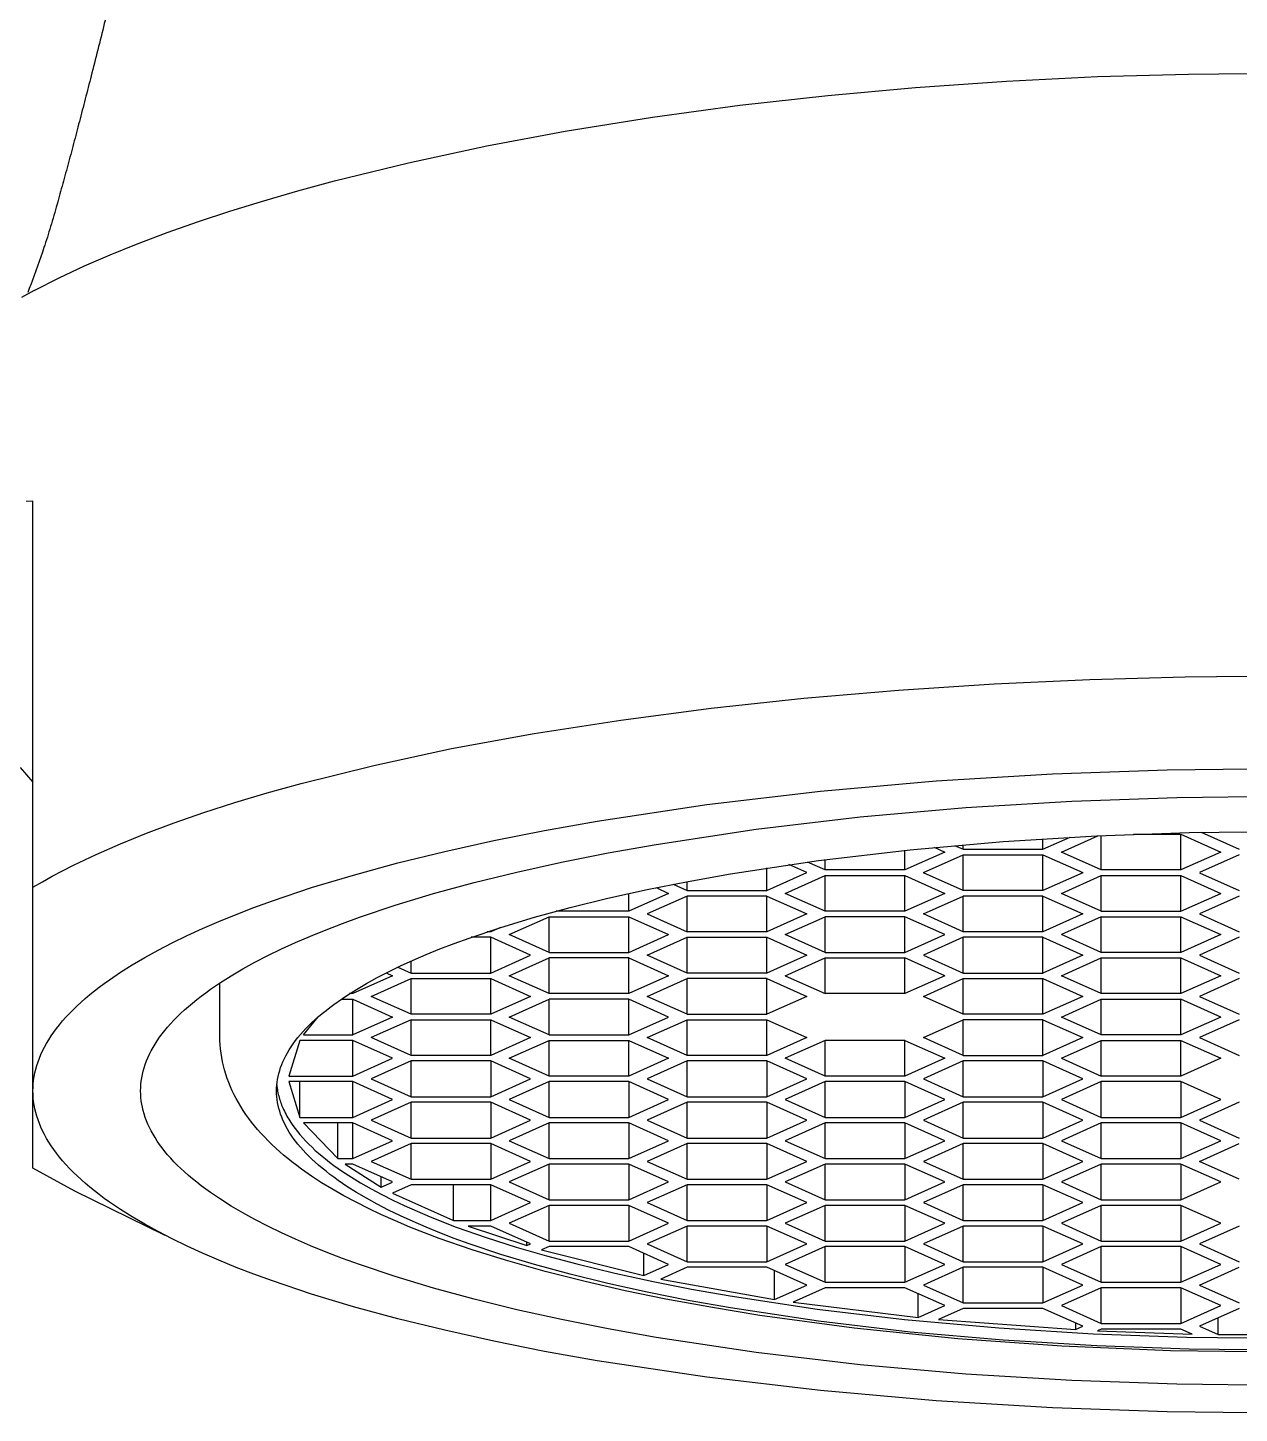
# Model space of a CAD drawing. Extents: x 10582 to 11176, y 338 to 758.
# Drawn here: x 10963.68 to 10974.38, y 574.82 to 587.05 of the extents above; entities that cross this region are included whole.
import ezdxf

# ---------------------------------------------------------------- set-up
doc = ezdxf.new("R2010")
doc.units = 0
doc.header["$LTSCALE"] = 7
doc.header["$MEASUREMENT"] = 0
doc.layers.get('0').update_dxf_attribs({"color": 2, "linetype": 'CONTINUOUS'})
doc.layers.add('Make2D 표시선', color=7, linetype='CONTINUOUS')

msp = doc.modelspace()

# ---------------------------------------------------------------- linework, layer by layer
at = {"color": 2}
for p, q in [((10973.44, 579.929), (10973.86, 579.929)), ((10973.86, 579.929), (10974.212, 579.772)), ((10973.86, 579.614), (10973.86, 579.929)), ((10974.039, 579.947), (10974.375, 579.796)), ((10971.681, 579.814), (10971.775, 579.772)), ((10971.862, 579.83), (10971.938, 579.796)), ((10971.938, 579.796), (10971.938, 579.837)), ((10972.642, 579.796), (10972.881, 579.903)), ((10972.642, 579.796), (10972.642, 579.889)), ((10972.805, 579.772), (10973.127, 579.916)), ((10973.157, 579.614), (10973.157, 579.917)), ((10970.72, 579.614), (10970.563, 579.684)), ((10970.72, 579.614), (10970.72, 579.705)), ((10971.423, 579.614), (10971.423, 579.788)), ((10971.775, 579.772), (10971.423, 579.614)), ((10971.587, 579.59), (10971.938, 579.747)), ((10971.938, 579.796), (10972.642, 579.796)), ((10971.938, 579.747), (10972.642, 579.747)), ((10971.938, 579.432), (10971.938, 579.747)), ((10972.642, 579.747), (10972.994, 579.59)), ((10972.642, 579.432), (10972.642, 579.747)), ((10973.157, 579.614), (10972.805, 579.772)), ((10974.212, 579.772), (10973.86, 579.614)), ((10974.375, 579.747), (10974.023, 579.59)), ((10970.205, 579.432), (10970.205, 579.632)), ((10970.205, 579.432), (10970.557, 579.59)), ((10970.368, 579.407), (10970.72, 579.565)), ((10970.557, 579.59), (10970.398, 579.661)), ((10971.423, 579.614), (10970.72, 579.614)), ((10970.72, 579.565), (10971.423, 579.565)), ((10970.72, 579.25), (10970.72, 579.565)), ((10971.423, 579.565), (10971.775, 579.407)), ((10971.423, 579.25), (10971.423, 579.565)), ((10971.938, 579.432), (10971.587, 579.589)), ((10972.993, 579.589), (10972.642, 579.432)), ((10972.805, 579.407), (10973.157, 579.565)), ((10973.86, 579.614), (10973.157, 579.614)), ((10973.157, 579.565), (10973.86, 579.565)), ((10973.157, 579.25), (10973.157, 579.565)), ((10973.86, 579.565), (10974.212, 579.407)), ((10973.86, 579.25), (10973.86, 579.565)), ((10974.024, 579.589), (10974.375, 579.432)), ((10969.227, 579.458), (10969.338, 579.407)), ((10969.377, 579.488), (10969.502, 579.432)), ((10969.502, 579.432), (10969.502, 579.512)), ((10969.338, 579.407), (10968.987, 579.25)), ((10968.987, 579.25), (10968.987, 579.406)), ((10969.501, 579.383), (10969.15, 579.225)), ((10969.502, 579.432), (10970.205, 579.432)), ((10969.502, 579.068), (10969.502, 579.383)), ((10970.205, 579.383), (10969.502, 579.383)), ((10970.205, 579.068), (10970.205, 579.383)), ((10970.205, 579.383), (10970.557, 579.225)), ((10970.72, 579.25), (10970.368, 579.407)), ((10971.775, 579.407), (10971.423, 579.25)), ((10971.587, 579.225), (10971.938, 579.383)), ((10972.642, 579.432), (10971.938, 579.432)), ((10972.642, 579.383), (10971.938, 579.383)), ((10971.938, 579.068), (10971.938, 579.383)), ((10972.642, 579.068), (10972.642, 579.383)), ((10972.642, 579.383), (10972.994, 579.225)), ((10973.157, 579.25), (10972.805, 579.407)), ((10973.86, 579.25), (10974.212, 579.407)), ((10974.375, 579.383), (10974.023, 579.225)), ((10967.932, 579.043), (10968.283, 579.201)), ((10968.283, 578.886), (10968.283, 579.201)), ((10968.283, 579.201), (10968.987, 579.201)), ((10968.987, 579.25), (10968.345, 579.25)), ((10968.987, 579.201), (10969.338, 579.043)), ((10968.987, 578.886), (10968.987, 579.201)), ((10969.15, 579.225), (10969.502, 579.068)), ((10970.557, 579.225), (10970.205, 579.068)), ((10970.368, 579.043), (10970.72, 579.201)), ((10971.423, 579.25), (10970.72, 579.25)), ((10971.423, 579.201), (10970.72, 579.201)), ((10970.72, 578.886), (10970.72, 579.201)), ((10971.423, 578.886), (10971.423, 579.201)), ((10971.775, 579.043), (10971.424, 579.201)), ((10971.938, 579.068), (10971.587, 579.225)), ((10972.994, 579.225), (10972.642, 579.068)), ((10973.157, 579.201), (10972.805, 579.043)), ((10973.157, 579.25), (10973.86, 579.25)), ((10973.157, 579.201), (10973.86, 579.201)), ((10973.157, 578.886), (10973.157, 579.201)), ((10973.86, 579.201), (10974.212, 579.043)), ((10973.86, 578.886), (10973.86, 579.201)), ((10974.023, 579.225), (10974.375, 579.068)), ((10967.853, 579.106), (10967.768, 579.068)), ((10967.768, 579.068), (10967.768, 579.078)), ((10967.768, 579.019), (10967.594, 579.019)), ((10967.768, 579.068), (10967.737, 579.068)), ((10968.12, 578.861), (10967.768, 579.019)), ((10967.768, 578.704), (10967.768, 579.019)), ((10968.283, 578.886), (10967.932, 579.043)), ((10968.987, 578.886), (10969.338, 579.043)), ((10969.15, 578.861), (10969.501, 579.019)), ((10970.205, 579.068), (10969.502, 579.068)), ((10969.502, 579.019), (10970.205, 579.019)), ((10969.502, 578.704), (10969.502, 579.019)), ((10970.205, 579.019), (10970.557, 578.861)), ((10970.205, 578.704), (10970.205, 579.019)), ((10970.72, 578.886), (10970.368, 579.043)), ((10971.423, 578.886), (10971.775, 579.043)), ((10971.938, 579.019), (10971.587, 578.861)), ((10972.642, 579.068), (10971.938, 579.068)), ((10972.642, 579.019), (10971.938, 579.019)), ((10971.938, 578.704), (10971.938, 579.019)), ((10972.642, 579.019), (10972.994, 578.861)), ((10972.642, 578.704), (10972.642, 579.019)), ((10973.157, 578.886), (10972.805, 579.043)), ((10974.212, 579.043), (10973.86, 578.886)), ((10974.375, 579.019), (10974.023, 578.861)), ((10967.768, 578.704), (10968.12, 578.861)), ((10967.932, 578.679), (10968.283, 578.837)), ((10968.283, 578.886), (10968.987, 578.886)), ((10968.283, 578.522), (10968.283, 578.837)), ((10968.987, 578.837), (10968.283, 578.837)), ((10968.987, 578.837), (10969.338, 578.679)), ((10968.987, 578.522), (10968.987, 578.837)), ((10969.502, 578.704), (10969.15, 578.861)), ((10970.557, 578.861), (10970.205, 578.704)), ((10970.368, 578.679), (10970.72, 578.837)), ((10970.72, 578.886), (10971.423, 578.886)), ((10970.72, 578.837), (10971.423, 578.837)), ((10970.72, 578.522), (10970.72, 578.837)), ((10971.775, 578.679), (10971.423, 578.837)), ((10971.423, 578.522), (10971.423, 578.837)), ((10971.587, 578.861), (10971.938, 578.704)), ((10972.994, 578.861), (10972.642, 578.704)), ((10972.805, 578.679), (10973.157, 578.837)), ((10973.86, 578.886), (10973.157, 578.886)), ((10973.157, 578.837), (10973.86, 578.837)), ((10973.157, 578.522), (10973.157, 578.837)), ((10973.86, 578.837), (10974.212, 578.679)), ((10973.86, 578.522), (10973.86, 578.837)), ((10974.023, 578.861), (10974.375, 578.704)), ((10966.845, 578.705), (10966.902, 578.679)), ((10966.949, 578.756), (10967.065, 578.704)), ((10967.065, 578.704), (10967.065, 578.809)), ((10967.065, 578.704), (10967.768, 578.704)), ((10970.205, 578.704), (10969.502, 578.704)), ((10971.938, 578.704), (10972.642, 578.704)), ((10966.902, 578.679), (10966.55, 578.522)), ((10966.713, 578.497), (10967.065, 578.655)), ((10967.065, 578.655), (10967.768, 578.655)), ((10967.065, 578.34), (10967.065, 578.655)), ((10967.768, 578.655), (10968.12, 578.497)), ((10967.768, 578.34), (10967.768, 578.655)), ((10968.283, 578.522), (10967.932, 578.679)), ((10969.338, 578.679), (10968.987, 578.522)), ((10969.15, 578.497), (10969.502, 578.655)), ((10970.205, 578.655), (10969.502, 578.655)), ((10969.502, 578.34), (10969.502, 578.655)), ((10970.205, 578.655), (10970.557, 578.497)), ((10970.205, 578.34), (10970.205, 578.655)), ((10970.368, 578.679), (10970.72, 578.522)), ((10971.775, 578.679), (10971.423, 578.522)), ((10971.587, 578.497), (10971.938, 578.655)), ((10971.938, 578.655), (10972.642, 578.655)), ((10971.938, 578.34), (10971.938, 578.655)), ((10972.642, 578.655), (10972.994, 578.497)), ((10972.642, 578.34), (10972.642, 578.655)), ((10973.157, 578.522), (10972.805, 578.679)), ((10974.212, 578.679), (10973.86, 578.522)), ((10974.375, 578.655), (10974.023, 578.497)), ((10966.449, 578.473), (10966.55, 578.473)), ((10966.55, 578.522), (10966.522, 578.522)), ((10966.55, 578.522), (10966.55, 578.539)), ((10966.55, 578.473), (10966.902, 578.315)), ((10966.55, 578.158), (10966.55, 578.472)), ((10967.065, 578.34), (10966.713, 578.497)), ((10968.12, 578.497), (10967.768, 578.34)), ((10967.932, 578.315), (10968.283, 578.473)), ((10968.987, 578.522), (10968.283, 578.522)), ((10968.987, 578.473), (10968.283, 578.473)), ((10968.283, 578.158), (10968.283, 578.472)), ((10969.338, 578.315), (10968.987, 578.473)), ((10968.987, 578.158), (10968.987, 578.473)), ((10969.502, 578.34), (10969.15, 578.497)), ((10970.557, 578.497), (10970.205, 578.34)), ((10971.423, 578.522), (10970.72, 578.522)), ((10971.938, 578.34), (10971.587, 578.497)), ((10972.993, 578.497), (10972.642, 578.34)), ((10972.805, 578.315), (10973.157, 578.473)), ((10973.86, 578.522), (10973.157, 578.522)), ((10973.157, 578.473), (10973.86, 578.473)), ((10973.157, 578.158), (10973.157, 578.473)), ((10974.212, 578.315), (10973.86, 578.473)), ((10973.86, 578.158), (10973.86, 578.472)), ((10974.023, 578.497), (10974.375, 578.34)), ((10967.768, 578.34), (10967.065, 578.34)), ((10969.502, 578.34), (10970.205, 578.34)), ((10972.642, 578.34), (10971.938, 578.34)), ((10966.114, 578.158), (10966.244, 578.317)), ((10966.902, 578.315), (10966.55, 578.158)), ((10967.065, 578.291), (10966.713, 578.133)), ((10967.065, 578.291), (10967.768, 578.291)), ((10967.065, 577.976), (10967.065, 578.29)), ((10967.768, 578.291), (10968.12, 578.133)), ((10967.768, 577.976), (10967.768, 578.29)), ((10968.283, 578.158), (10967.932, 578.315)), ((10968.987, 578.158), (10969.338, 578.315)), ((10969.15, 578.133), (10969.502, 578.291)), ((10969.502, 578.291), (10970.205, 578.291)), ((10969.502, 577.976), (10969.502, 578.291)), ((10970.205, 578.291), (10970.557, 578.133)), ((10970.205, 577.976), (10970.205, 578.29)), ((10971.587, 578.133), (10971.938, 578.291)), ((10972.642, 578.291), (10971.938, 578.291)), ((10971.938, 577.976), (10971.938, 578.29)), ((10972.642, 578.291), (10972.994, 578.133)), ((10972.642, 577.976), (10972.642, 578.29)), ((10973.157, 578.158), (10972.805, 578.315)), ((10974.212, 578.315), (10973.86, 578.158)), ((10974.375, 578.291), (10974.023, 578.133)), ((10966.083, 578.109), (10965.985, 577.793)), ((10966.55, 578.109), (10966.083, 578.109)), ((10966.114, 578.158), (10966.55, 578.158)), ((10966.902, 577.951), (10966.55, 578.109)), ((10966.55, 577.793), (10966.55, 578.109)), ((10967.065, 577.976), (10966.713, 578.133)), ((10968.12, 578.133), (10967.768, 577.976)), ((10967.932, 577.951), (10968.283, 578.109)), ((10968.283, 578.158), (10968.987, 578.158)), ((10968.283, 578.109), (10968.987, 578.109)), ((10968.283, 577.793), (10968.283, 578.108)), ((10968.987, 578.109), (10969.338, 577.951)), ((10968.987, 577.793), (10968.987, 578.108)), ((10969.502, 577.976), (10969.15, 578.133)), ((10970.557, 578.133), (10970.205, 577.976)), ((10970.72, 578.109), (10970.368, 577.951)), ((10971.423, 578.109), (10970.72, 578.109)), ((10970.72, 577.793), (10970.72, 578.109)), ((10971.423, 578.109), (10971.775, 577.951)), ((10971.423, 577.793), (10971.423, 578.109)), ((10971.938, 577.976), (10971.587, 578.133)), ((10972.994, 578.133), (10972.642, 577.976)), ((10972.805, 577.951), (10973.157, 578.109)), ((10973.86, 578.158), (10973.157, 578.158)), ((10973.157, 578.109), (10973.86, 578.109)), ((10973.157, 577.793), (10973.157, 578.109)), ((10973.86, 578.109), (10974.212, 577.951)), ((10973.86, 577.793), (10973.86, 578.109)), ((10974.023, 578.133), (10974.375, 577.976)), ((10967.768, 577.976), (10967.065, 577.976)), ((10970.205, 577.976), (10969.502, 577.976)), ((10971.938, 577.976), (10972.642, 577.976)), ((10966.55, 577.793), (10966.9, 577.951)), ((10967.065, 577.927), (10966.713, 577.769)), ((10967.768, 577.927), (10967.065, 577.927)), ((10967.065, 577.611), (10967.065, 577.927)), ((10968.12, 577.769), (10967.768, 577.927)), ((10967.768, 577.927), (10967.768, 577.611)), ((10968.283, 577.793), (10967.932, 577.951)), ((10969.338, 577.951), (10968.987, 577.793)), ((10969.502, 577.927), (10969.15, 577.769)), ((10970.205, 577.927), (10969.502, 577.927)), ((10969.502, 577.611), (10969.502, 577.927)), ((10970.557, 577.769), (10970.205, 577.927)), ((10970.205, 577.927), (10970.205, 577.611)), ((10970.72, 577.793), (10970.368, 577.951)), ((10971.775, 577.951), (10971.423, 577.793)), ((10971.938, 577.927), (10971.587, 577.769)), ((10972.642, 577.927), (10971.938, 577.927)), ((10971.938, 577.611), (10971.938, 577.927)), ((10972.994, 577.769), (10972.642, 577.927)), ((10972.642, 577.927), (10972.642, 577.611)), ((10972.805, 577.951), (10973.157, 577.793)), ((10974.212, 577.951), (10973.86, 577.793)), ((10965.985, 577.793), (10966.55, 577.793)), ((10966.55, 577.745), (10965.985, 577.745)), ((10965.985, 577.745), (10966.083, 577.429)), ((10966.083, 577.429), (10966.083, 577.745)), ((10966.902, 577.587), (10966.55, 577.745)), ((10966.55, 577.429), (10966.55, 577.745)), ((10966.713, 577.769), (10967.065, 577.611)), ((10967.768, 577.611), (10968.12, 577.769)), ((10968.283, 577.745), (10967.932, 577.587)), ((10968.987, 577.793), (10968.283, 577.793)), ((10968.283, 577.429), (10968.283, 577.745)), ((10968.987, 577.745), (10968.283, 577.745)), ((10969.338, 577.587), (10968.987, 577.745)), ((10968.987, 577.745), (10968.987, 577.429)), ((10969.15, 577.769), (10969.502, 577.611)), ((10970.205, 577.611), (10970.557, 577.769)), ((10970.72, 577.745), (10970.368, 577.587)), ((10971.423, 577.793), (10970.72, 577.793)), ((10971.423, 577.745), (10970.72, 577.745)), ((10970.72, 577.429), (10970.72, 577.744)), ((10971.423, 577.744), (10971.423, 577.429)), ((10971.775, 577.587), (10971.424, 577.745)), ((10971.587, 577.769), (10971.938, 577.611)), ((10972.642, 577.611), (10972.993, 577.769)), ((10973.157, 577.745), (10972.805, 577.587)), ((10973.86, 577.793), (10973.157, 577.793)), ((10973.86, 577.745), (10973.157, 577.745)), ((10973.157, 577.429), (10973.157, 577.745)), ((10974.212, 577.587), (10973.86, 577.745)), ((10973.86, 577.745), (10973.86, 577.429)), ((10967.065, 577.611), (10967.768, 577.611)), ((10969.502, 577.611), (10970.205, 577.611)), ((10971.938, 577.611), (10972.642, 577.611)), ((10966.55, 577.429), (10966.9, 577.586)), ((10967.065, 577.563), (10966.713, 577.405)), ((10967.768, 577.563), (10967.065, 577.563)), ((10967.065, 577.247), (10967.065, 577.563)), ((10968.12, 577.405), (10967.768, 577.563)), ((10967.768, 577.563), (10967.768, 577.247)), ((10967.932, 577.587), (10968.283, 577.429)), ((10968.987, 577.429), (10969.338, 577.587)), ((10969.502, 577.563), (10969.15, 577.405)), ((10970.205, 577.563), (10969.502, 577.563)), ((10969.502, 577.247), (10969.502, 577.563)), ((10970.557, 577.405), (10970.205, 577.563)), ((10970.205, 577.563), (10970.205, 577.247)), ((10970.368, 577.587), (10970.72, 577.429)), ((10971.423, 577.429), (10971.775, 577.587)), ((10971.938, 577.563), (10971.587, 577.405)), ((10972.642, 577.563), (10971.938, 577.563)), ((10971.938, 577.247), (10971.938, 577.563)), ((10972.994, 577.405), (10972.642, 577.563)), ((10972.642, 577.563), (10972.642, 577.247)), ((10972.805, 577.587), (10973.157, 577.429)), ((10973.86, 577.429), (10974.212, 577.587)), ((10974.375, 577.563), (10974.023, 577.405)), ((10966.083, 577.429), (10966.55, 577.429)), ((10966.114, 577.381), (10966.418, 577.065)), ((10966.55, 577.381), (10966.114, 577.381)), ((10966.418, 577.065), (10966.418, 577.381)), ((10966.902, 577.223), (10966.55, 577.381)), ((10966.55, 577.065), (10966.55, 577.381)), ((10966.713, 577.405), (10967.065, 577.247)), ((10967.768, 577.247), (10968.12, 577.405)), ((10968.283, 577.381), (10967.932, 577.223)), ((10968.283, 577.429), (10968.987, 577.429)), ((10968.283, 577.065), (10968.283, 577.381)), ((10968.987, 577.381), (10968.283, 577.381)), ((10969.338, 577.223), (10968.987, 577.381)), ((10968.987, 577.381), (10968.987, 577.065)), ((10969.15, 577.405), (10969.502, 577.247)), ((10970.205, 577.247), (10970.557, 577.405)), ((10970.72, 577.381), (10970.368, 577.223)), ((10970.72, 577.429), (10971.423, 577.429)), ((10971.423, 577.381), (10970.72, 577.381)), ((10970.72, 577.065), (10970.72, 577.381)), ((10971.775, 577.223), (10971.423, 577.381)), ((10971.423, 577.381), (10971.423, 577.065)), ((10971.587, 577.405), (10971.938, 577.247)), ((10972.642, 577.247), (10972.993, 577.405)), ((10973.157, 577.381), (10972.805, 577.223)), ((10973.157, 577.429), (10973.86, 577.429)), ((10973.86, 577.381), (10973.157, 577.381)), ((10973.157, 577.065), (10973.157, 577.381)), ((10974.212, 577.223), (10973.86, 577.381)), ((10973.86, 577.381), (10973.86, 577.065)), ((10974.024, 577.405), (10974.375, 577.247)), ((10967.065, 577.247), (10967.768, 577.247)), ((10969.502, 577.247), (10970.205, 577.247)), ((10971.938, 577.247), (10972.642, 577.247)), ((10966.55, 577.065), (10966.9, 577.222)), ((10967.065, 577.199), (10966.713, 577.041)), ((10967.768, 577.199), (10967.065, 577.199)), ((10967.065, 576.883), (10967.065, 577.199)), ((10968.12, 577.041), (10967.768, 577.199)), ((10967.768, 577.199), (10967.768, 576.883)), ((10967.932, 577.223), (10968.283, 577.065)), ((10968.987, 577.065), (10969.338, 577.223)), ((10969.502, 577.199), (10969.15, 577.041)), ((10970.205, 577.199), (10969.502, 577.199)), ((10969.502, 576.883), (10969.502, 577.199)), ((10970.557, 577.041), (10970.205, 577.199)), ((10970.205, 577.199), (10970.205, 576.883)), ((10970.368, 577.223), (10970.72, 577.065)), ((10971.423, 577.065), (10971.775, 577.223)), ((10971.938, 577.198), (10971.587, 577.041)), ((10972.642, 577.199), (10971.938, 577.199)), ((10971.938, 576.883), (10971.938, 577.198)), ((10972.994, 577.041), (10972.642, 577.199)), ((10972.642, 577.199), (10972.642, 576.883)), ((10972.805, 577.223), (10973.157, 577.065)), ((10973.86, 577.065), (10974.212, 577.223)), ((10974.023, 577.041), (10974.375, 577.198)), ((10966.418, 577.065), (10966.55, 577.065)), ((10966.482, 577.016), (10966.801, 576.814)), ((10966.55, 577.016), (10966.482, 577.016)), ((10966.902, 576.859), (10966.55, 577.016)), ((10966.713, 577.041), (10967.065, 576.883)), ((10967.768, 576.883), (10968.12, 577.041)), ((10968.283, 577.016), (10967.932, 576.859)), ((10968.283, 577.065), (10968.987, 577.065)), ((10968.283, 576.701), (10968.283, 577.016)), ((10968.987, 577.016), (10968.283, 577.016)), ((10969.338, 576.859), (10968.987, 577.016)), ((10968.987, 577.016), (10968.987, 576.701)), ((10969.15, 577.041), (10969.502, 576.883)), ((10970.205, 576.883), (10970.557, 577.041)), ((10970.72, 577.016), (10970.368, 576.859)), ((10970.72, 577.065), (10971.423, 577.065)), ((10971.423, 577.016), (10970.72, 577.016)), ((10970.72, 576.701), (10970.72, 577.016)), ((10971.775, 576.859), (10971.423, 577.016)), ((10971.423, 577.016), (10971.423, 576.701)), ((10971.587, 577.041), (10971.938, 576.883)), ((10972.642, 576.883), (10972.994, 577.041)), ((10973.157, 577.016), (10972.805, 576.859)), ((10973.157, 577.065), (10973.86, 577.065)), ((10973.86, 577.016), (10973.157, 577.016)), ((10973.157, 576.701), (10973.157, 577.016)), ((10974.212, 576.859), (10973.86, 577.016)), ((10973.86, 577.016), (10973.86, 576.701)), ((10974.375, 576.883), (10974.024, 577.041)), ((10966.801, 576.814), (10966.801, 576.904)), ((10967.065, 576.883), (10967.768, 576.883)), ((10969.502, 576.883), (10970.205, 576.883)), ((10971.938, 576.883), (10972.642, 576.883)), ((10966.801, 576.814), (10966.9, 576.858)), ((10967.065, 576.834), (10966.9, 576.761)), ((10966.9, 576.761), (10967.439, 576.519)), ((10967.768, 576.834), (10967.065, 576.834)), ((10967.439, 576.519), (10967.439, 576.834)), ((10968.12, 576.677), (10967.768, 576.834)), ((10967.768, 576.519), (10967.768, 576.834)), ((10967.932, 576.859), (10968.283, 576.701)), ((10968.987, 576.701), (10969.338, 576.859)), ((10969.502, 576.834), (10969.15, 576.677)), ((10970.205, 576.834), (10969.502, 576.834)), ((10969.502, 576.519), (10969.502, 576.834)), ((10970.557, 576.677), (10970.205, 576.834)), ((10970.205, 576.834), (10970.205, 576.519)), ((10970.368, 576.859), (10970.72, 576.701)), ((10971.423, 576.701), (10971.775, 576.859)), ((10971.938, 576.834), (10971.587, 576.677)), ((10972.642, 576.834), (10971.938, 576.834)), ((10971.938, 576.519), (10971.938, 576.834)), ((10972.994, 576.677), (10972.642, 576.834)), ((10972.642, 576.834), (10972.642, 576.519)), ((10972.805, 576.859), (10973.157, 576.701)), ((10973.86, 576.701), (10974.212, 576.859)), ((10967.768, 576.519), (10968.12, 576.677)), ((10968.283, 576.652), (10967.932, 576.495)), ((10968.283, 576.701), (10968.987, 576.701)), ((10968.283, 576.337), (10968.283, 576.652)), ((10968.987, 576.652), (10968.283, 576.652)), ((10969.338, 576.495), (10968.987, 576.652)), ((10968.987, 576.652), (10968.987, 576.337)), ((10969.15, 576.677), (10969.502, 576.519)), ((10970.205, 576.519), (10970.557, 576.677)), ((10970.72, 576.652), (10970.368, 576.495)), ((10970.72, 576.701), (10971.423, 576.701)), ((10971.423, 576.652), (10970.72, 576.652)), ((10970.72, 576.337), (10970.72, 576.652)), ((10971.775, 576.495), (10971.423, 576.652)), ((10971.423, 576.652), (10971.423, 576.337)), ((10971.587, 576.677), (10971.938, 576.519)), ((10972.642, 576.519), (10972.994, 576.677)), ((10973.157, 576.652), (10972.805, 576.495)), ((10973.157, 576.701), (10973.86, 576.701)), ((10973.86, 576.652), (10973.157, 576.652)), ((10973.157, 576.337), (10973.157, 576.652)), ((10974.212, 576.495), (10973.86, 576.652)), ((10973.86, 576.652), (10973.86, 576.337)), ((10967.439, 576.519), (10967.768, 576.519)), ((10969.502, 576.519), (10970.205, 576.519)), ((10971.938, 576.519), (10972.642, 576.519)), ((10967.768, 576.47), (10967.568, 576.47)), ((10967.568, 576.47), (10968.086, 576.297)), ((10968.12, 576.313), (10967.768, 576.47)), ((10967.932, 576.495), (10968.283, 576.337)), ((10968.987, 576.337), (10969.338, 576.495)), ((10969.502, 576.47), (10969.15, 576.313)), ((10970.205, 576.47), (10969.502, 576.47)), ((10969.502, 576.155), (10969.502, 576.47)), ((10970.557, 576.313), (10970.205, 576.47)), ((10970.205, 576.47), (10970.205, 576.155)), ((10970.368, 576.495), (10970.72, 576.337)), ((10971.423, 576.337), (10971.775, 576.495)), ((10971.938, 576.47), (10971.587, 576.313)), ((10972.642, 576.47), (10971.938, 576.47)), ((10971.938, 576.155), (10971.938, 576.47)), ((10972.994, 576.313), (10972.642, 576.47)), ((10972.642, 576.47), (10972.642, 576.155)), ((10972.805, 576.495), (10973.157, 576.337)), ((10973.86, 576.337), (10974.212, 576.495)), ((10974.375, 576.47), (10974.023, 576.313)), ((10968.086, 576.297), (10968.086, 576.328)), ((10968.086, 576.297), (10968.12, 576.313)), ((10968.283, 576.288), (10968.217, 576.259)), ((10968.217, 576.259), (10969.12, 576.033)), ((10968.283, 576.337), (10968.987, 576.337)), ((10968.987, 576.288), (10968.283, 576.288)), ((10969.338, 576.131), (10968.987, 576.288)), ((10969.15, 576.313), (10969.502, 576.155)), ((10970.205, 576.155), (10970.557, 576.313)), ((10970.72, 576.288), (10970.368, 576.131)), ((10970.72, 576.337), (10971.423, 576.337)), ((10971.423, 576.288), (10970.72, 576.288)), ((10970.72, 575.973), (10970.72, 576.288)), ((10971.775, 576.131), (10971.423, 576.288)), ((10971.423, 576.288), (10971.423, 575.973)), ((10971.587, 576.313), (10971.938, 576.155)), ((10972.642, 576.155), (10972.994, 576.313)), ((10973.157, 576.288), (10972.805, 576.131)), ((10973.157, 576.337), (10973.86, 576.337)), ((10973.86, 576.288), (10973.157, 576.288)), ((10973.157, 575.973), (10973.157, 576.288)), ((10974.212, 576.131), (10973.86, 576.288)), ((10973.86, 576.288), (10973.86, 575.973)), ((10974.023, 576.313), (10974.375, 576.155)), ((10969.12, 576.033), (10969.12, 576.228)), ((10969.502, 576.155), (10970.205, 576.155)), ((10971.938, 576.155), (10972.642, 576.155)), ((10969.12, 576.033), (10969.338, 576.131)), ((10969.502, 576.106), (10969.268, 576.002)), ((10970.205, 576.106), (10969.502, 576.106)), ((10970.557, 575.949), (10970.205, 576.106)), ((10970.274, 575.822), (10970.274, 576.075)), ((10970.368, 576.131), (10970.72, 575.973)), ((10971.423, 575.973), (10971.775, 576.131)), ((10971.938, 576.106), (10971.587, 575.949)), ((10972.642, 576.106), (10971.938, 576.106)), ((10971.938, 575.791), (10971.938, 576.106)), ((10972.994, 575.949), (10972.642, 576.106)), ((10972.642, 576.106), (10972.642, 575.791)), ((10972.805, 576.131), (10973.157, 575.973)), ((10973.86, 575.973), (10974.212, 576.131)), ((10974.023, 575.949), (10974.375, 576.106)), ((10969.268, 576.002), (10970.274, 575.822)), ((10970.274, 575.822), (10970.557, 575.949)), ((10970.72, 575.924), (10970.437, 575.798)), ((10970.72, 575.973), (10971.423, 575.973)), ((10971.423, 575.924), (10970.72, 575.924)), ((10971.775, 575.767), (10971.423, 575.924)), ((10971.587, 575.949), (10971.938, 575.791)), ((10972.642, 575.791), (10972.994, 575.949)), ((10973.157, 575.924), (10972.805, 575.767)), ((10973.157, 575.973), (10973.86, 575.973)), ((10973.86, 575.924), (10973.157, 575.924)), ((10973.157, 575.609), (10973.157, 575.924)), ((10974.212, 575.767), (10973.86, 575.924)), ((10973.86, 575.924), (10973.86, 575.609)), ((10974.023, 575.949), (10974.375, 575.791)), ((10970.437, 575.798), (10971.542, 575.662)), ((10971.542, 575.662), (10971.542, 575.871)), ((10971.542, 575.662), (10971.775, 575.767)), ((10971.938, 575.791), (10972.642, 575.791)), ((10972.805, 575.767), (10973.157, 575.609)), ((10973.86, 575.609), (10974.212, 575.767)), ((10971.938, 575.742), (10971.72, 575.644)), ((10971.72, 575.644), (10972.928, 575.555)), ((10972.642, 575.742), (10971.938, 575.742)), ((10972.994, 575.585), (10972.642, 575.742)), ((10974.375, 575.742), (10974.023, 575.585)), ((10974.188, 575.511), (10974.188, 575.658)), ((10972.928, 575.614), (10972.928, 575.555)), ((10972.928, 575.555), (10972.994, 575.585)), ((10973.157, 575.56), (10973.123, 575.545)), ((10973.123, 575.545), (10973.96, 575.515)), ((10973.157, 575.609), (10973.86, 575.609)), ((10973.86, 575.56), (10973.157, 575.56)), ((10973.96, 575.515), (10973.86, 575.56)), ((10974.023, 575.585), (10974.188, 575.511)), ((10974.188, 575.511), (10975.266, 575.511))]:
    msp.add_line(p, q, dxfattribs=at)
at = {"color": 7, "linetype": 'Continuous'}
msp.add_spline([(10965.933, 595.531), (10965.918, 595.434), (10965.87, 595.126), (10965.824, 594.833), (10965.777, 594.543), (10965.682, 593.96), (10965.586, 593.39), (10965.478, 592.747), (10965.371, 592.115), (10965.317, 591.801), (10965.263, 591.493), (10965.153, 590.898), (10965.042, 590.327), (10964.931, 589.773), (10964.813, 589.178), (10964.698, 588.603), (10964.643, 588.339), (10964.588, 588.082), (10964.48, 587.605), (10964.364, 587.116), (10964.248, 586.652), (10964.195, 586.447), (10964.143, 586.247), (10964.092, 586.051), (10964.041, 585.861), (10963.99, 585.674), (10963.94, 585.492), (10963.883, 585.295), (10963.824, 585.109), (10963.707, 584.781), (10963.681, 584.714)], degree=3, dxfattribs=at)
at = {"layer": 'Make2D 표시선'}
for p, q in [((10963.726, 579.461), (10963.726, 582.87)), ((10963.726, 576.98), (10963.726, 579.461)), ((10965.377, 578.146), (10965.377, 578.617)), ((10964.098, 576.779), (10963.726, 576.98)), ((10964.893, 576.387), (10964.098, 576.779))]:
    msp.add_line(p, q, dxfattribs=at)
for points in [[(10963.739, 584.731), (10963.959, 584.843), (10964.183, 584.947), (10964.41, 585.046), (10964.64, 585.139), (10964.912, 585.242), (10965.187, 585.339), (10965.464, 585.43), (10965.743, 585.517), (10966.065, 585.61), (10966.389, 585.698), (10967.042, 585.859), (10967.732, 586.007), (10968.426, 586.137), (10969.196, 586.261), (10969.968, 586.366), (10970.742, 586.453), (10971.518, 586.523), (10972.321, 586.579), (10973.124, 586.619), (10973.928, 586.642), (10974.732, 586.65)], [(10963.739, 584.731), (10963.626, 584.67)], [(10963.726, 582.87), (10963.667, 582.868)], [(10963.726, 579.461), (10963.81, 579.51), (10963.897, 579.559), (10963.989, 579.607), (10964.084, 579.655), (10964.285, 579.751), (10964.5, 579.846), (10964.73, 579.939), (10964.975, 580.031), (10965.234, 580.121), (10965.508, 580.209), (10965.795, 580.295), (10966.095, 580.378), (10966.735, 580.537), (10967.422, 580.685), (10968.151, 580.819), (10968.917, 580.938), (10969.713, 581.042), (10970.532, 581.131), (10971.367, 581.202), (10972.211, 581.258), (10973.057, 581.296), (10973.897, 581.319), (10974.727, 581.327)], [(10963.615, 580.52), (10963.726, 580.389)], [(10974.727, 574.816), (10973.738, 574.828), (10972.725, 574.864), (10971.7, 574.926), (10970.678, 575.016), (10969.675, 575.134), (10968.708, 575.28), (10968.243, 575.363), (10967.794, 575.453), (10967.362, 575.549), (10966.949, 575.65), (10966.557, 575.757), (10966.187, 575.869), (10965.841, 575.985), (10965.678, 576.045), (10965.52, 576.105), (10965.369, 576.167), (10965.225, 576.229), (10965.087, 576.292), (10964.956, 576.356), (10964.832, 576.42), (10964.714, 576.485), (10964.603, 576.55), (10964.5, 576.615), (10964.402, 576.681), (10964.356, 576.714), (10964.312, 576.747), (10964.27, 576.78), (10964.229, 576.813), (10964.189, 576.847), (10964.152, 576.88), (10964.116, 576.913), (10964.082, 576.946), (10964.049, 576.979), (10964.018, 577.013), (10963.989, 577.046), (10963.961, 577.079), (10963.935, 577.112), (10963.911, 577.145), (10963.888, 577.178), (10963.867, 577.211), (10963.847, 577.244), (10963.829, 577.277), (10963.812, 577.31), (10963.797, 577.342), (10963.784, 577.375), (10963.772, 577.407), (10963.761, 577.44), (10963.752, 577.472), (10963.744, 577.504), (10963.738, 577.536), (10963.733, 577.568), (10963.73, 577.6), (10963.728, 577.632), (10963.727, 577.663), (10963.728, 577.695), (10963.73, 577.726), (10963.733, 577.758), (10963.738, 577.79), (10963.744, 577.822), (10963.752, 577.854), (10963.761, 577.887), (10963.772, 577.919), (10963.784, 577.951), (10963.797, 577.984), (10963.812, 578.017), (10963.829, 578.049), (10963.847, 578.082), (10963.867, 578.115), (10963.888, 578.148), (10963.911, 578.181), (10963.935, 578.214), (10963.961, 578.247), (10963.989, 578.281), (10964.018, 578.314), (10964.049, 578.347), (10964.082, 578.38), (10964.116, 578.413), (10964.152, 578.446), (10964.189, 578.48), (10964.229, 578.513), (10964.27, 578.546), (10964.312, 578.579), (10964.356, 578.612), (10964.402, 578.645), (10964.5, 578.711), (10964.603, 578.777), (10964.714, 578.842), (10964.832, 578.907), (10964.956, 578.971), (10965.087, 579.034), (10965.225, 579.097), (10965.369, 579.16), (10965.52, 579.221), (10965.678, 579.282), (10965.841, 579.341), (10966.187, 579.458), (10966.557, 579.569), (10966.949, 579.676), (10967.362, 579.778), (10967.794, 579.873), (10968.243, 579.963), (10968.708, 580.046), (10969.675, 580.192), (10970.678, 580.31), (10971.7, 580.4), (10972.725, 580.463), (10973.738, 580.499), (10974.727, 580.51)], [(10974.727, 575.062), (10973.824, 575.073), (10972.898, 575.106), (10971.962, 575.163), (10971.028, 575.245), (10970.111, 575.353), (10969.228, 575.486), (10968.803, 575.562), (10968.393, 575.644), (10967.998, 575.731), (10967.621, 575.824), (10967.263, 575.922), (10966.925, 576.024), (10966.609, 576.13), (10966.459, 576.184), (10966.315, 576.24), (10966.177, 576.296), (10966.046, 576.353), (10965.92, 576.41), (10965.8, 576.469), (10965.686, 576.527), (10965.579, 576.586), (10965.478, 576.646), (10965.383, 576.706), (10965.294, 576.766), (10965.252, 576.796), (10965.212, 576.826), (10965.173, 576.857), (10965.135, 576.887), (10965.099, 576.917), (10965.065, 576.947), (10965.032, 576.978), (10965.001, 577.008), (10964.971, 577.038), (10964.943, 577.069), (10964.916, 577.099), (10964.891, 577.129), (10964.867, 577.16), (10964.845, 577.19), (10964.824, 577.22), (10964.805, 577.25), (10964.787, 577.28), (10964.77, 577.31), (10964.755, 577.34), (10964.741, 577.37), (10964.729, 577.4), (10964.718, 577.429), (10964.708, 577.459), (10964.7, 577.489), (10964.693, 577.518), (10964.687, 577.547), (10964.683, 577.576), (10964.68, 577.605), (10964.678, 577.634), (10964.677, 577.663), (10964.678, 577.692), (10964.68, 577.721), (10964.683, 577.75), (10964.687, 577.779), (10964.693, 577.808), (10964.7, 577.838), (10964.708, 577.867), (10964.718, 577.897), (10964.729, 577.927), (10964.741, 577.956), (10964.755, 577.986), (10964.77, 578.016), (10964.787, 578.046), (10964.805, 578.076), (10964.824, 578.106), (10964.845, 578.136), (10964.867, 578.167), (10964.891, 578.197), (10964.916, 578.227), (10964.943, 578.257), (10964.971, 578.288), (10965.001, 578.318), (10965.032, 578.348), (10965.065, 578.379), (10965.099, 578.409), (10965.135, 578.439), (10965.173, 578.47), (10965.212, 578.5), (10965.252, 578.53), (10965.294, 578.56), (10965.383, 578.621), (10965.478, 578.68), (10965.579, 578.74), (10965.686, 578.799), (10965.8, 578.858), (10965.92, 578.916), (10966.046, 578.973), (10966.177, 579.03), (10966.315, 579.086), (10966.459, 579.142), (10966.609, 579.196), (10966.925, 579.303), (10967.263, 579.405), (10967.621, 579.502), (10967.998, 579.595), (10968.393, 579.682), (10968.803, 579.764), (10969.228, 579.84), (10970.111, 579.974), (10971.028, 580.082), (10971.962, 580.164), (10972.898, 580.221), (10973.824, 580.254), (10974.727, 580.264)], [(10974.727, 575.373), (10973.932, 575.382), (10973.117, 575.411), (10972.292, 575.461), (10971.469, 575.534), (10970.662, 575.629), (10969.884, 575.746), (10969.51, 575.813), (10969.149, 575.885), (10968.801, 575.962), (10968.469, 576.044), (10968.154, 576.13), (10967.856, 576.219), (10967.578, 576.313), (10967.446, 576.361), (10967.32, 576.41), (10967.198, 576.459), (10967.082, 576.509), (10966.971, 576.56), (10966.866, 576.611), (10966.766, 576.663), (10966.671, 576.715), (10966.582, 576.767), (10966.499, 576.82), (10966.42, 576.873), (10966.383, 576.9), (10966.348, 576.926), (10966.314, 576.953), (10966.281, 576.98), (10966.249, 577.006), (10966.219, 577.033), (10966.19, 577.06), (10966.162, 577.086), (10966.136, 577.113), (10966.111, 577.14), (10966.088, 577.166), (10966.066, 577.193), (10966.045, 577.22), (10966.025, 577.246), (10966.007, 577.273), (10965.989, 577.299), (10965.974, 577.326), (10965.959, 577.352), (10965.946, 577.379), (10965.934, 577.405), (10965.923, 577.431), (10965.913, 577.457), (10965.905, 577.483), (10965.897, 577.509), (10965.891, 577.535), (10965.886, 577.561), (10965.882, 577.587), (10965.879, 577.612), (10965.878, 577.638), (10965.877, 577.663), (10965.878, 577.689), (10965.879, 577.714), (10965.882, 577.74), (10965.886, 577.765), (10965.891, 577.791), (10965.897, 577.817), (10965.905, 577.843), (10965.913, 577.869), (10965.923, 577.895), (10965.934, 577.921), (10965.946, 577.948), (10965.959, 577.974), (10965.974, 578), (10965.989, 578.027), (10966.007, 578.053), (10966.025, 578.08), (10966.045, 578.107), (10966.066, 578.133), (10966.088, 578.16), (10966.111, 578.187), (10966.136, 578.213), (10966.162, 578.24), (10966.19, 578.267), (10966.219, 578.293), (10966.249, 578.32), (10966.281, 578.347), (10966.314, 578.373), (10966.348, 578.4), (10966.383, 578.427), (10966.42, 578.453), (10966.499, 578.506), (10966.582, 578.559), (10966.671, 578.611), (10966.766, 578.663), (10966.866, 578.715), (10966.971, 578.766), (10967.082, 578.817), (10967.198, 578.867), (10967.32, 578.916), (10967.446, 578.965), (10967.578, 579.013), (10967.856, 579.107), (10968.154, 579.197), (10968.469, 579.283), (10968.801, 579.364), (10969.149, 579.441), (10969.51, 579.513), (10969.884, 579.58), (10970.662, 579.698), (10971.469, 579.793), (10972.292, 579.865), (10973.117, 579.915), (10973.932, 579.944), (10974.727, 579.954)], [(10974.727, 575.356), (10973.767, 575.369), (10972.808, 575.409), (10971.891, 575.475), (10970.976, 575.568), (10970.142, 575.681), (10969.726, 575.749), (10969.312, 575.825), (10968.955, 575.898), (10968.6, 575.979), (10968.247, 576.068), (10967.897, 576.167), (10967.603, 576.259), (10967.312, 576.361), (10967.182, 576.41), (10967.053, 576.461), (10966.926, 576.515), (10966.799, 576.572), (10966.689, 576.624), (10966.58, 576.679), (10966.472, 576.736), (10966.366, 576.797), (10966.275, 576.852), (10966.186, 576.911), (10966.098, 576.972), (10966.055, 577.003), (10966.013, 577.036), (10965.977, 577.065), (10965.94, 577.095), (10965.905, 577.126), (10965.87, 577.157), (10965.836, 577.189), (10965.802, 577.222), (10965.77, 577.256), (10965.738, 577.29), (10965.71, 577.322), (10965.683, 577.354), (10965.657, 577.387), (10965.632, 577.42), (10965.607, 577.454), (10965.584, 577.489), (10965.561, 577.524), (10965.54, 577.56), (10965.521, 577.595), (10965.503, 577.629), (10965.486, 577.665), (10965.47, 577.7), (10965.455, 577.737), (10965.442, 577.773), (10965.429, 577.81), (10965.418, 577.848), (10965.409, 577.885), (10965.4, 577.921), (10965.393, 577.958), (10965.388, 577.996), (10965.383, 578.033), (10965.38, 578.071), (10965.378, 578.108), (10965.377, 578.127), (10965.377, 578.146)], [(10965.88, 577.716), (10965.881, 577.702), (10965.883, 577.688), (10965.885, 577.674), (10965.887, 577.66), (10965.89, 577.646), (10965.893, 577.632), (10965.896, 577.619), (10965.9, 577.605), (10965.904, 577.591), (10965.908, 577.578), (10965.913, 577.564), (10965.917, 577.551), (10965.922, 577.538), (10965.928, 577.525), (10965.933, 577.512), (10965.939, 577.499), (10965.946, 577.484), (10965.953, 577.469), (10965.961, 577.455), (10965.969, 577.44), (10965.977, 577.426), (10965.986, 577.412), (10965.994, 577.398), (10966.003, 577.384), (10966.022, 577.357), (10966.041, 577.33), (10966.061, 577.304), (10966.082, 577.279), (10966.108, 577.249), (10966.135, 577.22), (10966.162, 577.192), (10966.191, 577.165), (10966.219, 577.138), (10966.249, 577.112), (10966.279, 577.087), (10966.309, 577.062), (10966.346, 577.033), (10966.384, 577.005), (10966.422, 576.978), (10966.46, 576.952), (10966.538, 576.901), (10966.618, 576.852), (10966.712, 576.798), (10966.808, 576.747), (10966.905, 576.698), (10967.004, 576.651), (10967.118, 576.6), (10967.232, 576.551), (10967.464, 576.46), (10967.727, 576.368), (10967.992, 576.283), (10968.259, 576.206), (10968.528, 576.135), (10968.864, 576.054), (10969.201, 575.98), (10969.54, 575.913), (10969.88, 575.853), (10970.648, 575.736), (10971.42, 575.645), (10972.252, 575.57), (10973.086, 575.518), (10973.908, 575.489), (10974.729, 575.479)]]:
    msp.add_lwpolyline(points, dxfattribs=at)

doc.saveas('drawing.dxf')
